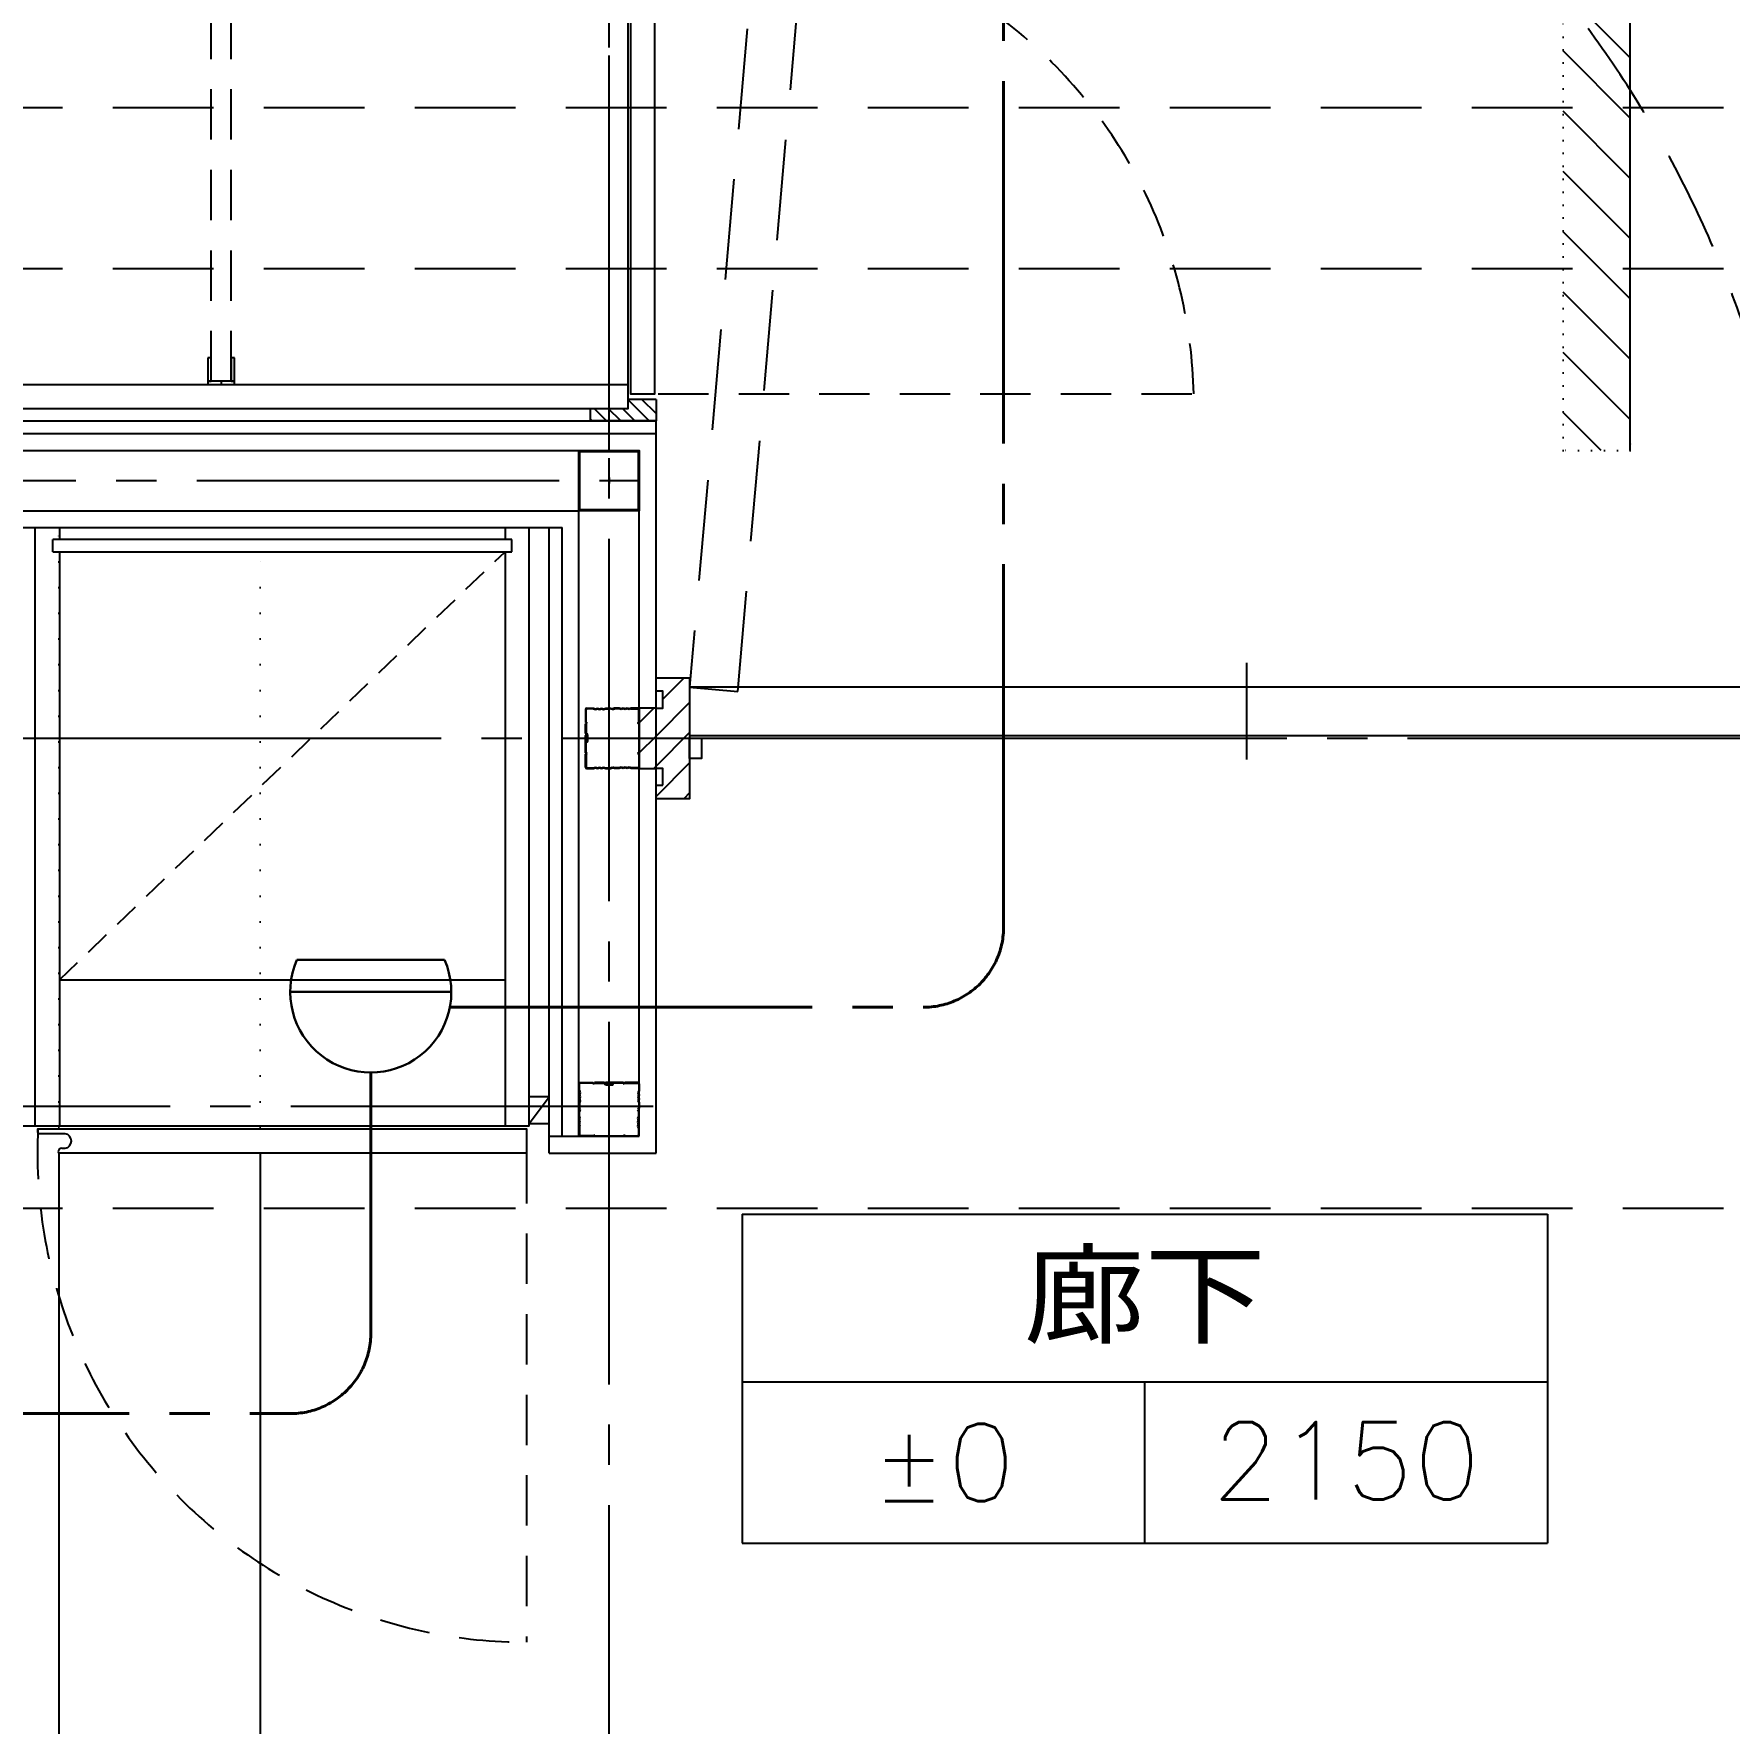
# Model space of a CAD drawing. Header units: millimetres. Extents: x 8300 to 125598, y -10383 to 40000.
# Drawn here: x 46206 to 47470, y 21166 to 22425 of the extents above; entities that cross this region are included whole.
import ezdxf
from ezdxf.enums import TextEntityAlignment as Align

# ---------------------------------------------------------------- set-up
doc = ezdxf.new("R2010")
doc.units = ezdxf.units.MM
doc.header["$LTSCALE"] = 300
for name, pattern in [('CADEWA_LINE5', [1.2, 0.9, -0.1, 0.1, -0.1]), ('CADEWA_LINE6', [2.1, 1.8, -0.1, 0.1, -0.1]), ('DASH-N', [0.375, 0.25, -0.125]), ('DASH-S', [0.2, 0.125, -0.075]), ('DOT2', [3.175, 0, -3.175])]:
    doc.linetypes.add(name, pattern=pattern)
for name, color, linetype in [('525EH_Tenjyo(3)', 7, 'CONTINUOUS'), ('E配T_その他－１', 7, 'CONTINUOUS'), ('K建0_壁', 7, 'CONTINUOUS'), ('通り芯', 7, 'CONTINUOUS')]:
    doc.layers.add(name, color=color, linetype=linetype)
doc.styles.add('txt2', font='txt.shx', dxfattribs={"width": 0.943378, "bigfont": 'extfont2'})

# ---------------------------------------------------------------- blocks, each defined once
blk = doc.blocks.new('ZGroup268', base_point=(46457.5, 21693))
at = {"layer": '525EH_Tenjyo(3)', "color": 6, "linetype": 'Continuous', "lineweight": 30}
for p, q in [((46402.5, 21735), (46512.5, 21735)), ((46397.5, 21711), (46517.5, 21711))]:
    blk.add_line(p, q, dxfattribs=at)
blk.add_arc((46457.5, 21711), 60, 156.4305, 23.5695, dxfattribs=at)
blk = doc.blocks.new('ZGroup298', base_point=(47034.2, 21423))
at = {"layer": 'K建0_壁', "color": 250, "linetype": 'Continuous', "lineweight": -3}
for p, q in [((46734.2, 21545.5), (47334.2, 21545.5)), ((46734.2, 21545.5), (46734.2, 21300.5)), ((47334.2, 21545.5), (47334.2, 21300.5)), ((46734.2, 21420.5), (47334.2, 21420.5)), ((47034.2, 21300.5), (47034.2, 21420.5)), ((46734.2, 21300.5), (47334.2, 21300.5))]:
    blk.add_line(p, q, dxfattribs=at)
at = {"layer": 'K建0_壁', "color": 250, "lineweight": -3, "style": 'txt2'}
for s, height, width, p in [('廊下', 67.93, 1.207082, (47034.2, 21483)), ('±0', 57.6, 1.034314, (46884.2, 21360.5)), ('2150', 57.6, 1.013158, (47184.2, 21361.8))]:
    blk.add_text(s, height=height, dxfattribs=dict(at, width=width)).set_placement(p, align=Align.MIDDLE_CENTER)
blk = doc.blocks.new('ZGroup308', base_point=(47245.9, 22445.8))
at = {"layer": 'K建0_壁', "color": 250, "linetype": 'Continuous', "lineweight": -3}
for p, q in [((47145.9, 22746.7), (47115.5, 22777.1)), ((47145.9, 22701.8), (47095.9, 22751.8)), ((47145.9, 22656.9), (47095.9, 22706.9)), ((47145.9, 22612), (47095.9, 22662)), ((47145.9, 22567.1), (47095.9, 22617.1)), ((47145.9, 22522.2), (47095.9, 22572.2)), ((47188.2, 22435), (47095.9, 22527.3)), ((47143.3, 22435), (47095.9, 22482.4)), ((47233.1, 22435), (47183.1, 22485)), ((47278.1, 22435), (47228.1, 22485)), ((47323, 22435), (47273, 22485)), ((47395.9, 22406.9), (47317.9, 22485)), ((47395.9, 22451.8), (47362.8, 22485)), ((47098.4, 22435), (47095.9, 22437.5)), ((47395.9, 22362), (47345.9, 22412)), ((47395.9, 22317.1), (47345.9, 22367.1)), ((47395.9, 22272.2), (47345.9, 22322.2)), ((47395.9, 22227.3), (47345.9, 22277.3)), ((47395.9, 22182.4), (47345.9, 22232.4)), ((47395.9, 22137.5), (47345.9, 22187.5)), ((47374.1, 22114.4), (47345.9, 22142.6))]:
    blk.add_line(p, q, dxfattribs=at)
at = {"layer": 'K建0_壁', "color": 250, "linetype": 'DOT2', "lineweight": -3, "ltscale": 0.01}
blk.add_lwpolyline([(47095.9, 22435), (47095.9, 22777.1), (47145.9, 22777.1), (47145.9, 22485), (47395.9, 22485), (47395.9, 22114.4), (47345.9, 22114.4), (47345.9, 22435)], close=True, dxfattribs=at)
at = {"layer": 'K建0_壁', "color": 250, "linetype": 'Continuous', "lineweight": -3}
blk.add_lwpolyline([(47395.9, 22114.4), (47395.9, 22485), (47145.9, 22485), (47145.9, 22777.1)], dxfattribs=at)
blk = doc.blocks.new('ZGroup318', base_point=(46722.7, 23005.3))
at = {"layer": 'E配T_その他－１', "color": 1, "linetype": 'CADEWA_LINE5', "lineweight": 40}
for p, q in [((46929, 21759.6), (46929, 24311)), ((46516.4, 21699.6), (46869, 21699.6))]:
    blk.add_line(p, q, dxfattribs=at)
blk.add_arc((46869, 21759.6), 60, 270, 0, dxfattribs=at)
blk = doc.blocks.new('ZGroup320', base_point=(46022.5, 21524.6))
at = {"layer": 'E配T_その他－１', "color": 1, "linetype": 'CADEWA_LINE5', "lineweight": 40}
for p, q in [((45587.5, 21652.3), (45587.5, 21456.9)), ((46457.5, 21456.9), (46457.5, 21651)), ((45647.5, 21396.9), (46397.5, 21396.9))]:
    blk.add_line(p, q, dxfattribs=at)
for centre, start, end in [((45647.5, 21456.9), 180, 270), ((46397.5, 21456.9), 270, 0)]:
    blk.add_arc(centre, 60, start, end, dxfattribs=at)

msp = doc.modelspace()

# ---------------------------------------------------------------- linework, layer by layer
at = {"layer": 'K建0_壁', "color": 250, "linetype": 'CADEWA_LINE5', "lineweight": -3}
for p, q in [((46635, 22114.5), (46635, 23405.7)), ((46635, 17098.7), (46635, 22804.7)), ((45967.8, 22092), (46678.5, 22092)), ((44957.9, 21626), (46678.5, 21626))]:
    msp.add_line(p, q, dxfattribs=at)
at = {"layer": 'K建0_壁', "color": 250, "linetype": 'DASH-S', "lineweight": -3}
for p, q in [((46338.5, 22166), (46338.5, 22843)), ((46353.5, 22166), (46353.5, 22843)), ((46346, 22166), (46346, 22163.5)), ((46671.6, 22156.6), (47071.6, 22156.6)), ((46573.5, 21591), (46573.5, 21226.6))]:
    msp.add_line(p, q, dxfattribs=at)
at = {"layer": 'K建0_壁', "color": 250, "linetype": 'DASH-N', "lineweight": -3}
for p, q in [((43002.9, 22370), (51300, 22370)), ((43002.9, 22250), (51300, 22250)), ((43002.9, 21550), (51300, 21550))]:
    msp.add_line(p, q, dxfattribs=at)
at = {"layer": 'K建0_壁', "color": 250, "linetype": 'Continuous', "lineweight": -3}
for p, q in [((46071, 22163.5), (46649, 22163.5)), ((46649, 22145.5), (46621, 22145.5)), ((46621, 22145.5), (46621, 22136.5)), ((46633.1, 22136.5), (46624.1, 22145.5)), ((46643.7, 22136.5), (46634.7, 22145.5)), ((46654.3, 22136.5), (46645.3, 22145.5)), ((46664.9, 22136.5), (46649, 22152.4)), ((46670, 22142), (46659.5, 22152.5)), ((46670, 22152.5), (46670, 22136.5)), ((46018, 22136.5), (46590.5, 22136.5)), ((46590.5, 22136.5), (46670, 22136.5)), ((46622.5, 22136.5), (46621, 22138)), ((46670, 22136.5), (46621, 22136.5)), ((46670, 21591), (46670, 22136.5)), ((46018, 22127), (46600, 22127)), ((46600, 22127), (46670, 22127)), ((45068, 22114.5), (46612.5, 22114.5)), ((46612.5, 22114.5), (46657.5, 22114.5)), ((46657.5, 21603.5), (46657.5, 22114.5)), ((46632.8, 22092), (46637.2, 22092)), ((46635, 22094.2), (46635, 22089.8)), ((45068, 22069.5), (46612.5, 22069.5)), ((46612.5, 21603.5), (46612.5, 22069.5)), ((45068, 22057), (46590.5, 22057)), ((46207.5, 21611), (46207.5, 22057)), ((46225.5, 22057), (46225.5, 22048)), ((46557.5, 22057), (46557.5, 22048)), ((46575.5, 21611), (46575.5, 22057)), ((46590.5, 21591), (46590.5, 22057)), ((46590.5, 22057), (46600, 22057)), ((46600, 21603.5), (46600, 22057)), ((46220.5, 22039), (46220.5, 22048)), ((46562.5, 22048), (46220.5, 22048)), ((46562.5, 22039), (46562.5, 22048)), ((46220.5, 22039), (46562.5, 22039)), ((46225.5, 22039), (46225.5, 21611)), ((46557.5, 22039), (46557.5, 21611)), ((47110, 21956.1), (47110, 21884.1)), ((46690.9, 21945), (46675, 21929.1)), ((46617.5, 21921.5), (46617.5, 21911.8)), ((46618, 21911.8), (46618, 21921.5)), ((46618.5, 21922.5), (46623.5, 21922.5)), ((46623.4, 21922), (46618.5, 21922)), ((46623.4, 21922), (46625, 21921.4)), ((46623.5, 21922.5), (46625, 21921.9)), ((46625, 21921.9), (46626.5, 21922.5)), ((46625, 21921.4), (46626.5, 21922)), ((46626.5, 21922.5), (46628, 21921.9)), ((46626.5, 21922), (46628, 21921.4)), ((46628, 21921.9), (46629.5, 21922.5)), ((46628, 21921.4), (46629.5, 21922)), ((46629.5, 21922.5), (46631, 21921.9)), ((46631, 21921.9), (46632.5, 21922.5)), ((46632.5, 21922.5), (46636, 21922.5)), ((46632.6, 21922), (46635.9, 21922)), ((46637.5, 21921.4), (46635.9, 21922)), ((46636, 21922.5), (46637.5, 21921.9)), ((46639, 21922.5), (46637.5, 21921.9)), ((46637.5, 21921.4), (46639.1, 21922)), ((46642.5, 21922.5), (46639, 21922.5)), ((46642.4, 21922), (46639.1, 21922)), ((46644, 21921.4), (46642.4, 21922)), ((46644, 21921.9), (46642.5, 21922.5)), ((46645.5, 21922.5), (46644, 21921.9)), ((46645.5, 21922), (46644, 21921.4)), ((46647, 21921.9), (46645.5, 21922.5)), ((46647, 21921.4), (46645.5, 21922)), ((46648.5, 21922.5), (46647, 21921.9)), ((46648.5, 21922), (46647, 21921.4)), ((46650, 21921.9), (46648.5, 21922.5)), ((46650, 21921.4), (46648.5, 21922)), ((46651.5, 21922.5), (46650, 21921.9)), ((46651.6, 21922), (46650, 21921.4)), ((46656.5, 21922.5), (46651.5, 21922.5)), ((46651.6, 21922), (46656.5, 21922)), ((46657.1, 21911.8), (46657.1, 21921.5)), ((46668.4, 21922.5), (46657.5, 21911.6)), ((46657.5, 21911.8), (46657.5, 21921.5)), ((46617.5, 21911.8), (46618.2, 21911.3)), ((46618.2, 21911.3), (46617.5, 21910.8)), ((46617.5, 21903.7), (46617.5, 21910.8)), ((46617.5, 21889.2), (46617.5, 21902.2)), ((46618, 21911.8), (46618.7, 21911.3)), ((46618, 21910.8), (46618.7, 21911.3)), ((46618, 21910.8), (46618, 21903.7)), ((46618, 21889.2), (46618, 21902.2)), ((46618.4, 21897.8), (46618.4, 21902.2)), ((46618.9, 21897.8), (46618.9, 21902.2)), ((46619.3, 21897.8), (46619.3, 21902.2)), ((46657.1, 21911.8), (46656.3, 21911.3)), ((46657.1, 21910.8), (46656.3, 21911.3)), ((46657.5, 21911.8), (46656.8, 21911.3)), ((46656.8, 21911.3), (46657.5, 21910.8)), ((46657.1, 21910.8), (46657.1, 21889.2)), ((46657.5, 21889.2), (46657.5, 21910.8)), ((46618.2, 21888.7), (46617.5, 21889.2)), ((46617.5, 21888.2), (46618.2, 21888.7)), ((46617.5, 21878.5), (46617.5, 21888.2)), ((46618, 21889.2), (46618.7, 21888.7)), ((46618, 21888.2), (46618.7, 21888.7)), ((46618, 21888.2), (46618, 21878.5)), ((46618.4, 21897.8), (46618.9, 21897.8)), ((46657.1, 21889.2), (46656.3, 21888.7)), ((46657.1, 21888.2), (46656.3, 21888.7)), ((46656.8, 21888.7), (46657.5, 21889.2)), ((46657.5, 21888.2), (46656.8, 21888.7)), ((46657.1, 21888.2), (46657.1, 21878.5)), ((46657.5, 21878.5), (46657.5, 21888.2)), ((46618.5, 21878), (46623.5, 21878)), ((46618.5, 21877.5), (46623.5, 21877.5)), ((46623.3, 21877.9), (46625, 21878.6)), ((46623.5, 21877.5), (46625, 21878.1)), ((46625, 21878.6), (46626.5, 21878)), ((46625, 21878.1), (46626.5, 21877.5)), ((46626.5, 21878), (46628, 21878.6)), ((46626.5, 21877.5), (46628, 21878.1)), ((46628, 21878.6), (46629.5, 21878)), ((46628, 21878.1), (46629.5, 21877.5)), ((46629.5, 21878), (46631, 21878.6)), ((46629.5, 21877.5), (46631, 21878.1)), ((46631, 21878.6), (46632.6, 21878)), ((46631, 21878.1), (46632.5, 21877.5)), ((46632.5, 21877.5), (46636, 21877.5)), ((46632.6, 21878), (46635.9, 21878)), ((46635.9, 21878), (46637.3, 21878.5)), ((46636, 21877.5), (46637.5, 21878.1)), ((46639, 21877.5), (46637.5, 21878.1)), ((46639.1, 21878), (46637.7, 21878.5)), ((46642.5, 21877.5), (46639, 21877.5)), ((46642.4, 21878), (46639.1, 21878)), ((46644, 21878.6), (46642.4, 21878)), ((46644, 21878.1), (46642.5, 21877.5)), ((46645.5, 21878), (46644, 21878.6)), ((46645.5, 21877.5), (46644, 21878.1)), ((46647, 21878.6), (46645.5, 21878)), ((46647, 21878.1), (46645.5, 21877.5)), ((46648.5, 21878), (46647, 21878.6)), ((46648.5, 21877.5), (46647, 21878.1)), ((46650, 21878.6), (46648.5, 21878)), ((46650, 21878.1), (46648.5, 21877.5)), ((46651.7, 21877.9), (46650, 21878.6)), ((46651.5, 21877.5), (46650, 21878.1)), ((46656.5, 21878), (46651.5, 21878)), ((46656.5, 21877.5), (46651.5, 21877.5)), ((46695, 21881.7), (46670, 21856.7)), ((46695, 21859.3), (46690.7, 21855)), ((46225.5, 21720), (46557.5, 21720)), ((46612.5, 21642.5), (46612.5, 21637.5)), ((46612.5, 21637.5), (46613.1, 21636)), ((46613.1, 21636), (46612.5, 21634.5)), ((46613, 21637.6), (46613, 21642.5)), ((46613, 21637.6), (46613.6, 21636)), ((46613.6, 21636), (46613, 21634.5)), ((46613.5, 21643.5), (46623.2, 21643.5)), ((46623.2, 21643), (46613.5, 21643)), ((46623.2, 21643.5), (46623.7, 21642.8)), ((46623.2, 21643), (46623.7, 21642.3)), ((46623.7, 21642.8), (46624.2, 21643.5)), ((46624.2, 21643), (46623.7, 21642.3)), ((46631.3, 21643.5), (46624.2, 21643.5)), ((46624.2, 21643), (46631.3, 21643)), ((46645.8, 21643.5), (46632.8, 21643.5)), ((46645.8, 21643), (46632.8, 21643)), ((46637.3, 21642.6), (46632.8, 21642.6)), ((46637.3, 21642.1), (46632.8, 21642.1)), ((46637.3, 21641.7), (46632.8, 21641.7)), ((46637.3, 21642.6), (46637.3, 21642.1)), ((46646.3, 21642.8), (46645.8, 21643.5)), ((46645.8, 21643), (46646.3, 21642.3)), ((46646.8, 21643.5), (46646.3, 21642.8)), ((46646.8, 21643), (46646.3, 21642.3)), ((46656.5, 21643.5), (46646.8, 21643.5)), ((46646.8, 21643), (46656.5, 21643)), ((46657.1, 21637.7), (46656.4, 21636)), ((46656.4, 21636), (46657, 21634.5)), ((46657.5, 21637.5), (46656.9, 21636)), ((46656.9, 21636), (46657.5, 21634.5)), ((46657.1, 21642.5), (46657.1, 21637.5)), ((46657.5, 21642.5), (46657.5, 21637.5)), ((46575.5, 21613), (46590.5, 21633)), ((46612.5, 21634.5), (46613.1, 21633)), ((46613.1, 21633), (46612.5, 21631.5)), ((46612.5, 21631.5), (46613.1, 21630)), ((46613.1, 21630), (46612.5, 21628.5)), ((46612.5, 21628.5), (46612.5, 21625)), ((46612.5, 21625), (46613.1, 21623.5)), ((46612.5, 21622), (46613.1, 21623.5)), ((46613, 21634.5), (46613.6, 21633)), ((46613.6, 21633), (46613, 21631.5)), ((46613, 21628.4), (46613, 21625.1)), ((46613.6, 21623.5), (46613, 21625.1)), ((46613.6, 21623.5), (46613, 21621.9)), ((46657, 21634.5), (46656.4, 21633)), ((46656.4, 21633), (46657, 21631.5)), ((46657, 21631.5), (46656.4, 21630)), ((46656.4, 21630), (46657.1, 21628.4)), ((46657.1, 21625.1), (46656.5, 21623.7)), ((46657.1, 21621.9), (46656.5, 21623.3)), ((46657.5, 21634.5), (46656.9, 21633)), ((46656.9, 21633), (46657.5, 21631.5)), ((46657.5, 21631.5), (46656.9, 21630)), ((46656.9, 21630), (46657.5, 21628.5)), ((46657.5, 21625), (46656.9, 21623.5)), ((46657.5, 21622), (46656.9, 21623.5)), ((46657.1, 21628.4), (46657.1, 21625.1)), ((46657.5, 21628.5), (46657.5, 21625)), ((46612.5, 21618.5), (46612.5, 21622)), ((46613.1, 21617), (46612.5, 21618.5)), ((46612.5, 21615.5), (46613.1, 21617)), ((46613.1, 21614), (46612.5, 21615.5)), ((46612.5, 21612.5), (46613.1, 21614)), ((46613.1, 21611), (46612.5, 21612.5)), ((46612.5, 21609.5), (46613.1, 21611)), ((46613, 21618.6), (46613, 21621.9)), ((46613.6, 21617), (46613, 21618.6)), ((46613, 21615.5), (46613.6, 21617)), ((46613.6, 21614), (46613, 21615.5)), ((46613, 21612.5), (46613.6, 21614)), ((46613.6, 21611), (46613, 21612.5)), ((46613, 21609.4), (46613.6, 21611)), ((46656.4, 21617), (46657.1, 21618.6)), ((46657, 21615.5), (46656.4, 21617)), ((46656.4, 21614), (46657, 21615.5)), ((46657, 21612.5), (46656.4, 21614)), ((46656.4, 21611), (46657, 21612.5)), ((46657.1, 21609.3), (46656.4, 21611)), ((46656.9, 21617), (46657.5, 21618.5)), ((46657.5, 21615.5), (46656.9, 21617)), ((46656.9, 21614), (46657.5, 21615.5)), ((46657.5, 21612.5), (46656.9, 21614)), ((46656.9, 21611), (46657.5, 21612.5)), ((46657.5, 21609.5), (46656.9, 21611)), ((46657.1, 21618.6), (46657.1, 21621.9)), ((46657.5, 21618.5), (46657.5, 21622)), ((46229.9, 21605.4), (46210.4, 21605.4)), ((46590.5, 21603.5), (46657.5, 21603.5)), ((46612.5, 21604.5), (46612.5, 21609.5)), ((46613, 21609.4), (46613, 21604.5)), ((46623.2, 21603.9), (46613.5, 21603.9)), ((46623.2, 21603.5), (46613.5, 21603.5)), ((46623.2, 21603.9), (46623.7, 21604.7)), ((46623.2, 21603.5), (46623.7, 21604.2)), ((46624.2, 21603.9), (46623.7, 21604.7)), ((46623.7, 21604.2), (46624.2, 21603.5)), ((46624.2, 21603.9), (46645.8, 21603.9)), ((46645.8, 21603.5), (46624.2, 21603.5)), ((46645.8, 21603.9), (46646.3, 21604.7)), ((46646.3, 21604.2), (46645.8, 21603.5)), ((46646.8, 21603.9), (46646.3, 21604.7)), ((46646.8, 21603.5), (46646.3, 21604.2)), ((46646.8, 21603.9), (46656.5, 21603.9)), ((46656.5, 21603.5), (46646.8, 21603.5)), ((46657.1, 21604.5), (46657.1, 21609.5)), ((46657.5, 21604.5), (46657.5, 21609.5)), ((46227.3, 21594.6), (46229.9, 21594.6)), ((46590.5, 21591), (46670, 21591))]:
    msp.add_line(p, q, dxfattribs=at)
at = {"layer": 'K建0_壁', "color": 250, "linetype": 'DOT2', "lineweight": -3, "ltscale": 0.02}
for p, q in [((46225, 21591), (46225, 22057)), ((46375, 21591), (46375, 22047.5))]:
    msp.add_line(p, q, dxfattribs=at)
at = {"layer": 'K建0_壁', "color": 250, "linetype": 'DASH-S', "lineweight": -3, "ltscale": 0.5}
msp.add_line((46225.5, 21720), (46557.5, 22039), dxfattribs=at)
at = {"layer": 'K建0_壁', "color": 250, "linetype": 'Continuous', "lineweight": -3, "ltscale": 0.2}
for p, q in [((46225, 21591), (46225, 20605)), ((46375, 21591), (46375, 20605))]:
    msp.add_line(p, q, dxfattribs=at)
at = {"layer": 'K建0_壁', "color": 250, "linetype": 'Continuous', "lineweight": -3}
for points in [[(46649, 23213.5), (46649, 22145.5), (46053, 22145.5), (46053, 23213.5)], [(46653.7, 22502.5), (46651, 22502.5), (46651, 22156.5), (46669, 22156.5), (46669, 22486.5)], [(46670, 22152.5), (46649, 22152.5), (46649, 22145.5)], [(46575.5, 21611), (45083.5, 21611), (45083.5, 22057), (46575.5, 22057)], [(46695, 21926.6), (46670, 21901.6), (46657.5, 21889.1)], [(46629.5, 21922), (46631, 21921.4), (46632.6, 21922)], [(46695, 21904.2), (46670, 21879.2), (46668.3, 21877.5)], [(46575.5, 21613), (46590.5, 21613), (46590.5, 21633), (46575.5, 21633)], [(46613, 21631.5), (46613.6, 21630), (46613, 21628.4)], [(46209.5, 21606.3), (46209.5, 21609), (46573.5, 21609), (46573.5, 21591), (46225.5, 21591)]]:
    msp.add_lwpolyline(points, dxfattribs=at)
at = {"layer": 'K建0_壁', "color": 250, "linetype": 'DASH-N', "lineweight": -3}
msp.add_lwpolyline([(46767.3, 22764.8), (46695, 21938), (46730.9, 21934.9), (46803.2, 22761.7)], close=True, dxfattribs=at)
at = {"layer": 'K建0_壁', "color": 250, "linetype": 'DASH-S', "lineweight": -3}
for points in [[(46336, 22183.5), (46336, 22166), (46338.5, 22166), (46338.5, 22183.5)], [(46353.5, 22183.5), (46353.5, 22166), (46356, 22166), (46356, 22183.5)], [(46336, 22166), (46336, 22163.5), (46356, 22163.5), (46356, 22166)]]:
    msp.add_lwpolyline(points, close=True, dxfattribs=at)
at = {"layer": 'K建0_壁', "color": 250, "linetype": 'Continuous', "lineweight": -3}
for points in [[(46657.5, 22069.5), (46612.5, 22069.5), (46612.5, 22114.5), (46657.5, 22114.5)], [(46656.7, 22070.3), (46613.3, 22070.3), (46613.3, 22113.7), (46656.7, 22113.7)], [(46675, 21865), (46675, 21877.5), (46670, 21877.5), (46670, 21922.5), (46675, 21922.5), (46675, 21935), (46670, 21935), (46670, 21945), (46695, 21945), (46695, 21855), (46670, 21855), (46670, 21865)], [(47525, 21902), (47525, 21938), (46695, 21938), (46695, 21902)], [(46670, 21877.5), (46670, 21922.5), (46657.5, 21922.5), (46657.5, 21877.5)], [(46695, 21885), (46695, 21900), (46704, 21900), (46704, 21885)]]:
    msp.add_lwpolyline(points, close=True, dxfattribs=at)
at = {"layer": 'K建0_壁', "color": 250, "linetype": 'DASH-N', "lineweight": -3}
msp.add_arc((46695, 21938), 830, 360, 84.9326, dxfattribs=at)
at = {"layer": 'K建0_壁', "color": 250, "linetype": 'DASH-S', "lineweight": -3}
for centre, radius, start, end in [((46711.1, 22148.8), 359.6, 1.248, 96.4614), ((46573.5, 21591), 364.4, 177.169, 270)]:
    msp.add_arc(centre, radius, start, end, dxfattribs=at)
at = {"layer": 'K建0_壁', "color": 250, "linetype": 'Continuous', "lineweight": -3}
for centre, radius, start, end in [((46618.5, 21921.5), 1, 90, 180), ((46618.5, 21921.5), 0.55, 90, 180), ((46656.5, 21921.5), 1, 0, 90), ((46656.5, 21921.5), 0.55, 0, 90), ((46618.3, 21903.7), 0.75, 180, 270), ((46618.2, 21902.2), 0.675, 0, 180), ((46618.3, 21903.7), 0.3, 180, 270), ((46618.2, 21902.2), 0.225, 0, 180), ((46618.2, 21902.2), 1.12, 0, 88.6213), ((46618.6, 21897.8), 0.675, 180, 0), ((46618.5, 21878.5), 1, 180, 270), ((46618.5, 21878.5), 0.55, 180, 270), ((46656.5, 21878.5), 0.55, 270, 0), ((46656.5, 21878.5), 1, 270, 0), ((46613.5, 21642.5), 1, 90, 180), ((46613.5, 21642.5), 0.55, 90, 180), ((46631.3, 21642.7), 0.75, 0, 90), ((46631.3, 21642.7), 0.3, 0, 90), ((46632.8, 21642.8), 1.12, 181.3787, 270), ((46632.8, 21642.8), 0.675, 90, 270), ((46632.8, 21642.8), 0.225, 90, 270), ((46637.3, 21642.4), 0.675, 270, 90), ((46656.5, 21642.5), 1, 0, 90), ((46656.5, 21642.5), 0.55, 0, 90), ((46210.4, 21606.3), 0.9, 180, 270), ((46228.9, 21600), 5.49, 280.3889, 79.6111), ((46613.5, 21604.5), 1, 180, 270), ((46613.5, 21604.5), 0.55, 180, 270), ((46656.5, 21604.5), 0.55, 270, 0), ((46656.5, 21604.5), 1, 270, 0), ((46227.3, 21591.9), 2.7, 90, 180), ((46225.5, 21591.9), 0.9, 180, 270)]:
    msp.add_arc(centre, radius, start, end, dxfattribs=at)
at = {"layer": '通り芯', "color": 96, "linetype": 'CADEWA_LINE6', "lineweight": -3}
msp.add_line((8800, 21900), (61700, 21900), dxfattribs=at)

# ---------------------------------------------------------------- block references
at = {"layer": '525EH_Tenjyo(3)', "linetype": 'Continuous', "lineweight": 30}
msp.add_blockref('ZGroup268', (46457.5, 21693), dxfattribs=at)
at = {"layer": 'E配T_その他－１', "linetype": 'Continuous', "lineweight": -3}
for name, p in [('ZGroup318', (46722.7, 23005.3)), ('ZGroup320', (46022.5, 21524.6))]:
    msp.add_blockref(name, p, dxfattribs=at)
at = {"layer": 'K建0_壁', "linetype": 'CADEWA_LINE6', "lineweight": 15}
for name, p in [('ZGroup308', (47245.9, 22445.8)), ('ZGroup298', (47034.2, 21423))]:
    msp.add_blockref(name, p, dxfattribs=at)

doc.saveas('drawing.dxf')
